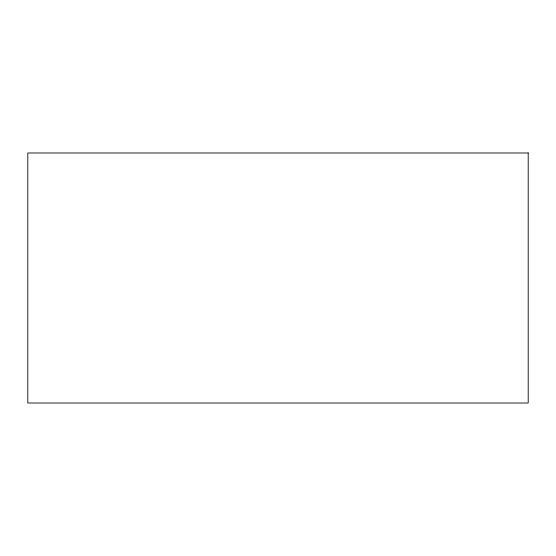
<?xml version="1.0" encoding="UTF-8"?>
<svg xmlns="http://www.w3.org/2000/svg" width="556" height="556" viewBox="0 0 556 556"><rect width="100%" height="100%" fill="white"/><g stroke="black" fill="none" stroke-linecap="round" stroke-linejoin="round"><path stroke-width="0.83" d="M528.2 152.983L27.8 152.983L27.8 403.017L528.2 403.017L528.2 152.983"/></g></svg>
